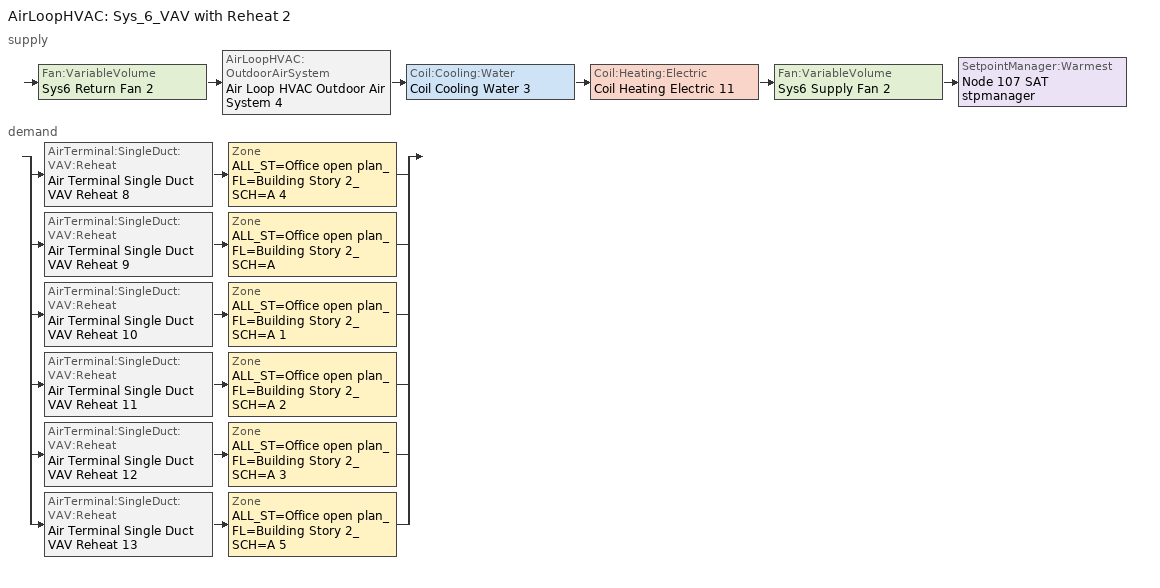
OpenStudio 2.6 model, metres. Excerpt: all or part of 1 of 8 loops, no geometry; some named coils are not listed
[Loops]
AirLoopHVAC 'Sys_6_VAV with Reheat 2'
 supply: Fan:VariableVolume 'Sys6 Return Fan 2' > AirLoopHVAC:OutdoorAirSystem 'Air Loop HVAC Outdoor Air System 4' > Coil:Cooling:Water 'Coil Cooling Water 3' > Coil:Heating:Electric 'Coil Heating Electric 11' > Fan:VariableVolume 'Sys6 Supply Fan 2' > SetpointManager:Warmest 'Node 107 SAT stpmanager'
 demand: split
  | AirTerminal:SingleDuct:VAV:Reheat 'Air Terminal Single Duct VAV Reheat 8' > Zone 'ALL_ST=Office open plan_FL=Building Story 2_SCH=A 4'
  | AirTerminal:SingleDuct:VAV:Reheat 'Air Terminal Single Duct VAV Reheat 9' > Zone 'ALL_ST=Office open plan_FL=Building Story 2_SCH=A'
  | AirTerminal:SingleDuct:VAV:Reheat 'Air Terminal Single Duct VAV Reheat 10' > Zone 'ALL_ST=Office open plan_FL=Building Story 2_SCH=A 1'
  | AirTerminal:SingleDuct:VAV:Reheat 'Air Terminal Single Duct VAV Reheat 11' > Zone 'ALL_ST=Office open plan_FL=Building Story 2_SCH=A 2'
  | AirTerminal:SingleDuct:VAV:Reheat 'Air Terminal Single Duct VAV Reheat 12' > Zone 'ALL_ST=Office open plan_FL=Building Story 2_SCH=A 3'
  | AirTerminal:SingleDuct:VAV:Reheat 'Air Terminal Single Duct VAV Reheat 13' > Zone 'ALL_ST=Office open plan_FL=Building Story 2_SCH=A 5'
[Sizing:Zone] Zone Cooling Design Supply Air Temperature Input Method=SupplyAirTemperature; Zone Cooling Design Supply Air Temperature {C}=13; Zone Cooling Design Supply Air Temperature Difference {deltaC}=11.11; Zone Heating Design Supply Air Temperature Input Method=SupplyAirTemperature; Zone Heating Design Supply Air Temperature {C}=43; Zone Heating Design Supply Air Temperature Difference {deltaC}=11.11; Zone Cooling Design Supply Air Humidity Ratio {kg-H2O/kg-air}=0.0085; Zone Heating Design Supply Air Humidity Ratio {kg-H2O/kg-air}=0.008; Zone Heating Sizing Factor=1.3; Zone Cooling Sizing Factor=1.1; Cooling Design Air Flow Method=DesignDay; Heating Design Air Flow Method=DesignDay; Account for Dedicated Outdoor Air System=No; Dedicated Outdoor Air System Control Strategy=NeutralSupplyAir; Dedicated Outdoor Air Low Setpoint Temperature for Design {C}=autosize; Dedicated Outdoor Air High Setpoint Temperature for Design {C}=autosize
ALL_ST=Office open plan_FL=Building Story 2_SCH=A; ALL_ST=Office open plan_FL=Building Story 2_SCH=A 1; ALL_ST=Office open plan_FL=Building Story 2_SCH=A 2; ALL_ST=Office open plan_FL=Building Story 2_SCH=A 3; ALL_ST=Office open plan_FL=Building Story 2_SCH=A 4; ALL_ST=Office open plan_FL=Building Story 2_SCH=A 5
[Zone equipment]
ALL_ST=Office open plan_FL=Building Story 2_SCH=A: ALL_ST=Office open plan_FL=Building Story 2_SCH=A erv doas, Air Terminal Single Duct VAV Reheat 9, Zone HVAC Baseboard Convective Electric 10
ALL_ST=Office open plan_FL=Building Story 2_SCH=A 1: ALL_ST=Office open plan_FL=Building Story 2_SCH=A 1 erv doas, Air Terminal Single Duct VAV Reheat 10, Zone HVAC Baseboard Convective Electric 11
ALL_ST=Office open plan_FL=Building Story 2_SCH=A 2: ALL_ST=Office open plan_FL=Building Story 2_SCH=A 2 erv doas, Air Terminal Single Duct VAV Reheat 11, Zone HVAC Baseboard Convective Electric 12
ALL_ST=Office open plan_FL=Building Story 2_SCH=A 3: ALL_ST=Office open plan_FL=Building Story 2_SCH=A 3 erv doas, Air Terminal Single Duct VAV Reheat 12, Zone HVAC Baseboard Convective Electric 13
ALL_ST=Office open plan_FL=Building Story 2_SCH=A 4: ALL_ST=Office open plan_FL=Building Story 2_SCH=A 4 erv doas, Air Terminal Single Duct VAV Reheat 8, Zone HVAC Baseboard Convective Electric 9
ALL_ST=Office open plan_FL=Building Story 2_SCH=A 5: ALL_ST=Office open plan_FL=Building Story 2_SCH=A 5 erv doas, Air Terminal Single Duct VAV Reheat 13, Zone HVAC Baseboard Convective Electric 14
[AirLoopHVAC]
Sys_6_VAV with Reheat 2: Availability Schedule=Sys_6_VAV with Reheat 2 Occ Sch; Design Supply Air Flow Rate {m3/s}=AutoSize
[Sizing:System]
Sys_6_VAV with Reheat 2: Type of Load to Size On=Sensible; Design Outdoor Air Flow Rate {m3/s}=Autosize; Minimum System Air Flow Ratio=0.3; Preheat Design Temperature {C}=7; Preheat Design Humidity Ratio {kg-H2O/kg-Air}=0.008; Precool Design Temperature {C}=12.8; Precool Design Humidity Ratio {kg-H2O/kg-Air}=0.008; Central Cooling Design Supply Air Temperature {C}=13; Central Heating Design Supply Air Temperature {C}=13.1; Sizing Option=NonCoincident; 100% Outdoor Air in Cooling=No; 100% Outdoor Air in Heating=No; Central Cooling Design Supply Air Humidity Ratio {kg-H2O/kg-Air}=0.0085; Central Heating Design Supply Air Humidity Ratio {kg-H2O/kg-Air}=0.008; Cooling Design Air Flow Method=DesignDay; Cooling Design Air Flow Rate {m3/s}=0; Heating Design Air Flow Method=DesignDay; Heating Design Air Flow Rate {m3/s}=0; System Outdoor Air Method=ZoneSum; Zone Maximum Outdoor Air Fraction=1; Cooling Supply Air Flow Rate Per Floor Area {m3/s-m2}=0.00996765; Cooling Fraction of Autosized Cooling Supply Air Flow Rate=1; Cooling Supply Air Flow Rate Per Unit Cooling Capacity {m3/s-W}=3.94755e-05; Heating Supply Air Flow Rate Per Floor Area {m3/s-m2}=0.00996765; Heating Fraction of Autosized Heating Supply Air Flow Rate=1; Heating Fraction of Autosized Cooling Supply Air Flow Rate=1; Heating Supply Air Flow Rate Per Unit Heating Capacity {m3/s-W}=3.15882e-05; Cooling Design Capacity Method=CoolingDesignCapacity; Cooling Design Capacity {W}=autosize; Cooling Design Capacity Per Floor Area {W/m2}=234.7; Fraction of Autosized Cooling Design Capacity=1; Heating Design Capacity Method=HeatingDesignCapacity; Heating Design Capacity {W}=autosize; Heating Design Capacity Per Floor Area {W/m2}=157; Fraction of Autosized Heating Design Capacity=1; Central Cooling Capacity Control Method=OnOff
[Coil:Heating:Electric] Availability Schedule=Always On Discrete
Coil Heating Electric 11; Coil Heating Electric 12; Coil Heating Electric 13; Coil Heating Electric 14; Coil Heating Electric 15; Coil Heating Electric 16; Coil Heating Electric 17
[Controller:OutdoorAir]
Controller Outdoor Air 4: Minimum Outdoor Air Flow Rate {m3/s}=0; Maximum Outdoor Air Flow Rate {m3/s}=0; Economizer Control Type=DifferentialEnthalpy; Economizer Control Action Type=ModulateFlow; Lockout Type=NoLockout; Minimum Limit Type=FixedMinimum; Minimum Outdoor Air Schedule=Sys_6_VAV with Reheat 2 Occ Sch; Controller Mechanical Ventilation=Controller Mechanical Ventilation 4; High Humidity Control=No; Heat Recovery Bypass Control Type=BypassWhenOAFlowGreaterThanMinimum
[Controller:MechanicalVentilation]
Controller Mechanical Ventilation 4: Availability Schedule=Always On Discrete; System Outdoor Air Method=ZoneSum
[AirLoopHVAC:OutdoorAirSystem]
Air Loop HVAC Outdoor Air System 4: Controller=Controller Outdoor Air 4
[ZoneHVAC:Baseboard:Convective:Electric] Availability Schedule=Always On Discrete; Nominal Capacity {W}=autosize; Efficiency=1
Zone HVAC Baseboard Convective Electric 9; Zone HVAC Baseboard Convective Electric 10; Zone HVAC Baseboard Convective Electric 11; Zone HVAC Baseboard Convective Electric 12; Zone HVAC Baseboard Convective Electric 13; Zone HVAC Baseboard Convective Electric 14
[Fan:VariableVolume] Availability Schedule=Always On Discrete; Maximum Flow Rate {m3/s}=Autosize; Fan Power Minimum Flow Rate Input Method=Fraction; Fan Power Minimum Flow Fraction=0.22; Fan Power Minimum Air Flow Rate {m3/s}=0; Motor In Airstream Fraction=1; Fan Power Coefficient 1=-0.3477; Fan Power Coefficient 2=4.0976; Fan Power Coefficient 3=-5.0024; Fan Power Coefficient 4=2.268; Fan Power Coefficient 5=0
Name | Fan Efficiency | Pressure Rise {Pa} | Motor Efficiency
Sys6 Supply Fan 2 | 0.549965 | 1000 | 0.8461
Sys6 Return Fan 2 | 0.299975 | 250 | 0.4615
[AirTerminal:SingleDuct:VAV:Reheat] Availability Schedule=Always On Discrete; Maximum Air Flow Rate {m3/s}=AutoSize; Zone Minimum Air Flow Input Method=Constant; Constant Minimum Air Flow Fraction=0.05; Maximum Hot Water or Steam Flow Rate {m3/s}=AutoSize; Minimum Hot Water or Steam Flow Rate {m3/s}=0; Convergence Tolerance=0.001; Damper Heating Action=Normal; Maximum Flow per Zone Floor Area During Reheat {m3/s-m2}=AutoSize; Maximum Flow Fraction During Reheat=0.5; Maximum Reheat Air Temperature {C}=43; Control For Outdoor Air=No
Name | Fixed Minimum Air Flow Rate {m3/s} | Reheat Coil
Air Terminal Single Duct VAV Reheat 8 | 4.99224 | Coil Heating Electric 12
Air Terminal Single Duct VAV Reheat 9 | 0.0724055 | Coil Heating Electric 13
Air Terminal Single Duct VAV Reheat 10 | 0.626839 | Coil Heating Electric 14
Air Terminal Single Duct VAV Reheat 11 | 0.40395 | Coil Heating Electric 15
Air Terminal Single Duct VAV Reheat 12 | 0.626826 | Coil Heating Electric 16
Air Terminal Single Duct VAV Reheat 13 | 0.40395 | Coil Heating Electric 17
[HeatExchanger:AirToAir:SensibleAndLatent] Availability Schedule=Always On Discrete; Nominal Supply Air Flow Rate {m3/s}=autosize; Sensible Effectiveness at 100% Heating Air Flow=0.76; Latent Effectiveness at 100% Heating Air Flow=0.75; Sensible Effectiveness at 75% Heating Air Flow=0.81; Latent Effectiveness at 75% Heating Air Flow=0.75; Sensible Effectiveness at 100% Cooling Air Flow=0.76; Latent Effectiveness at 100% Cooling Air Flow=0.75; Sensible Effectiveness at 75% Cooling Air Flow=0.81; Latent Effectiveness at 75% Cooling Air Flow=0.75; Supply Air Outlet Temperature Control=No; Heat Exchanger Type=Rotary; Frost Control Type=ExhaustAirRecirculation; Threshold Temperature {C}=-23.3; Initial Defrost Time Fraction=0.167; Rate of Defrost Time Fraction Increase {1/K}=0.012; Economizer Lockout=No
Name | Nominal Electric Power {W}
ALL_ST=Office open plan_FL=Building Story 2_SCH=A 4 erv hx | 805.143
ALL_ST=Office open plan_FL=Building Story 2_SCH=A erv hx | 60.9523
ALL_ST=Office open plan_FL=Building Story 2_SCH=A 1 erv hx | 144.818
ALL_ST=Office open plan_FL=Building Story 2_SCH=A 2 erv hx; ALL_ST=Office open plan_FL=Building Story 2_SCH=A 5 erv hx | 111.103
ALL_ST=Office open plan_FL=Building Story 2_SCH=A 3 erv hx | 144.816
[ZoneHVAC:EnergyRecoveryVentilator:Controller] Temperature High Limit {C}=19; Temperature Low Limit {C}=13; Exhaust Air Temperature Limit=NoExhaustAirTemperatureLimit; Exhaust Air Enthalpy Limit=NoExhaustAirEnthalpyLimit; Time of Day Economizer Flow Control Schedule=Always Off Discrete; High Humidity Control Flag=No; High Humidity Outdoor Air Flow Ratio=1; Control High Indoor Humidity Based on Outdoor Humidity Ratio=Yes
Name | Electronic Enthalpy Limit Curve
ALL_ST=Office open plan_FL=Building Story 2_SCH=A 4 erv contr | Curve Cubic 8
ALL_ST=Office open plan_FL=Building Story 2_SCH=A erv contr | Curve Cubic 9
ALL_ST=Office open plan_FL=Building Story 2_SCH=A 1 erv contr | Curve Cubic 10
ALL_ST=Office open plan_FL=Building Story 2_SCH=A 2 erv contr | Curve Cubic 11
ALL_ST=Office open plan_FL=Building Story 2_SCH=A 3 erv contr | Curve Cubic 12
ALL_ST=Office open plan_FL=Building Story 2_SCH=A 5 erv contr | Curve Cubic 13
[Fan:OnOff] Availability Schedule=Always On Discrete; Fan Efficiency=0.75; Pressure Rise {Pa}=200; Maximum Flow Rate {m3/s}=autosize; Motor Efficiency=0.9; Motor In Airstream Fraction=1
Name | Fan Power Ratio Function of Speed Ratio Curve | Fan Efficiency Ratio Function of Speed Ratio Curve
ALL_ST=Office open plan_FL=Building Story 2_SCH=A 4 erv sup fan | Fan On Off Power Curve 14 | Fan On Off Efficiency Curve 14
ALL_ST=Office open plan_FL=Building Story 2_SCH=A 4 erv exh fan | Fan On Off Power Curve 15 | Fan On Off Efficiency Curve 15
ALL_ST=Office open plan_FL=Building Story 2_SCH=A erv sup fan | Fan On Off Power Curve 16 | Fan On Off Efficiency Curve 16
ALL_ST=Office open plan_FL=Building Story 2_SCH=A erv exh fan | Fan On Off Power Curve 17 | Fan On Off Efficiency Curve 17
ALL_ST=Office open plan_FL=Building Story 2_SCH=A 1 erv sup fan | Fan On Off Power Curve 18 | Fan On Off Efficiency Curve 18
ALL_ST=Office open plan_FL=Building Story 2_SCH=A 1 erv exh fan | Fan On Off Power Curve 19 | Fan On Off Efficiency Curve 19
ALL_ST=Office open plan_FL=Building Story 2_SCH=A 2 erv sup fan | Fan On Off Power Curve 20 | Fan On Off Efficiency Curve 20
ALL_ST=Office open plan_FL=Building Story 2_SCH=A 2 erv exh fan | Fan On Off Power Curve 21 | Fan On Off Efficiency Curve 21
ALL_ST=Office open plan_FL=Building Story 2_SCH=A 3 erv sup fan | Fan On Off Power Curve 22 | Fan On Off Efficiency Curve 22
ALL_ST=Office open plan_FL=Building Story 2_SCH=A 3 erv exh fan | Fan On Off Power Curve 23 | Fan On Off Efficiency Curve 23
ALL_ST=Office open plan_FL=Building Story 2_SCH=A 5 erv sup fan | Fan On Off Power Curve 24 | Fan On Off Efficiency Curve 24
ALL_ST=Office open plan_FL=Building Story 2_SCH=A 5 erv exh fan | Fan On Off Power Curve 25 | Fan On Off Efficiency Curve 25
[ZoneHVAC:EnergyRecoveryVentilator] Availability Schedule=Sys_6_VAV with Reheat 2 Occ Sch; Supply Air Flow Rate {m3/s}=autosize; Exhaust Air Flow Rate {m3/s}=autosize; Ventilation Rate per Unit Floor Area {m3/s-m2}=0.00042164; Ventilation Rate per Occupant {m3/s-person}=0
Name | Heat Exchanger | Supply Air Fan | Exhaust Air Fan | Controller
ALL_ST=Office open plan_FL=Building Story 2_SCH=A 4 erv doas | ALL_ST=Office open plan_FL=Building Story 2_SCH=A 4 erv hx | ALL_ST=Office open plan_FL=Building Story 2_SCH=A 4 erv sup fan | ALL_ST=Office open plan_FL=Building Story 2_SCH=A 4 erv exh fan | ALL_ST=Office open plan_FL=Building Story 2_SCH=A 4 erv contr
ALL_ST=Office open plan_FL=Building Story 2_SCH=A erv doas | ALL_ST=Office open plan_FL=Building Story 2_SCH=A erv hx | ALL_ST=Office open plan_FL=Building Story 2_SCH=A erv sup fan | ALL_ST=Office open plan_FL=Building Story 2_SCH=A erv exh fan | ALL_ST=Office open plan_FL=Building Story 2_SCH=A erv contr
ALL_ST=Office open plan_FL=Building Story 2_SCH=A 1 erv doas | ALL_ST=Office open plan_FL=Building Story 2_SCH=A 1 erv hx | ALL_ST=Office open plan_FL=Building Story 2_SCH=A 1 erv sup fan | ALL_ST=Office open plan_FL=Building Story 2_SCH=A 1 erv exh fan | ALL_ST=Office open plan_FL=Building Story 2_SCH=A 1 erv contr
ALL_ST=Office open plan_FL=Building Story 2_SCH=A 2 erv doas | ALL_ST=Office open plan_FL=Building Story 2_SCH=A 2 erv hx | ALL_ST=Office open plan_FL=Building Story 2_SCH=A 2 erv sup fan | ALL_ST=Office open plan_FL=Building Story 2_SCH=A 2 erv exh fan | ALL_ST=Office open plan_FL=Building Story 2_SCH=A 2 erv contr
ALL_ST=Office open plan_FL=Building Story 2_SCH=A 3 erv doas | ALL_ST=Office open plan_FL=Building Story 2_SCH=A 3 erv hx | ALL_ST=Office open plan_FL=Building Story 2_SCH=A 3 erv sup fan | ALL_ST=Office open plan_FL=Building Story 2_SCH=A 3 erv exh fan | ALL_ST=Office open plan_FL=Building Story 2_SCH=A 3 erv contr
ALL_ST=Office open plan_FL=Building Story 2_SCH=A 5 erv doas | ALL_ST=Office open plan_FL=Building Story 2_SCH=A 5 erv hx | ALL_ST=Office open plan_FL=Building Story 2_SCH=A 5 erv sup fan | ALL_ST=Office open plan_FL=Building Story 2_SCH=A 5 erv exh fan | ALL_ST=Office open plan_FL=Building Story 2_SCH=A 5 erv contr
[SetpointManager:Warmest]
Node 107 SAT stpmanager: Control Variable=Temperature; Minimum Setpoint Temperature {C}=12; Maximum Setpoint Temperature {C}=35; Strategy=MaximumTemperature
[Schedule:Ruleset]
Sys_6_VAV with Reheat 2 Occ Sch: Default Day Schedule=Sys_6_VAV with Reheat 2 Occ Sch Default; Summer Design Day Schedule=Sys_6_VAV with Reheat 2 Occ Sch Summer Design Day; Winter Design Day Schedule=Sys_6_VAV with Reheat 2 Occ Sch Winter Design Day
[Schedule:Day]
Sys_6_VAV with Reheat 2 Occ Sch Default; Sys_6_VAV with Reheat 2 Occ Sch Winter Design Day; Sys_6_VAV with Reheat 2 Occ Sch Summer Design Day: 24, 0, 1
Sys_6_VAV with Reheat 2 Occ Sch Monday; Sys_6_VAV with Reheat 2 Occ Sch Tuesday; Sys_6_VAV with Reheat 2 Occ Sch Wednesday; Sys_6_VAV with Reheat 2 Occ Sch Thursday; Sys_6_VAV with Reheat 2 Occ Sch Friday: 8, 0, 0, 19, 0, 1, 24, 0, 0
Sys_6_VAV with Reheat 2 Occ Sch Saturday; Sys_6_VAV with Reheat 2 Occ Sch Sunday: 24, 0, 0
[Schedule:Rule] Schedule Ruleset=Sys_6_VAV with Reheat 2 Occ Sch; Date Specification Type=DateRange; Start Month=1; Start Day=1; End Month=12
Sys_6_VAV with Reheat 2 Occ Sch Monday Rule: Rule Order=6; Day Schedule=Sys_6_VAV with Reheat 2 Occ Sch Monday; Apply Monday=Yes; End Day=25
Sys_6_VAV with Reheat 2 Occ Sch Tuesday Rule: Rule Order=5; Day Schedule=Sys_6_VAV with Reheat 2 Occ Sch Tuesday; End Day=26; Apply Tuesday=Yes
Sys_6_VAV with Reheat 2 Occ Sch Wednesday Rule: Rule Order=4; Day Schedule=Sys_6_VAV with Reheat 2 Occ Sch Wednesday; End Day=27; Apply Wednesday=Yes
Sys_6_VAV with Reheat 2 Occ Sch Thursday Rule: Rule Order=3; Day Schedule=Sys_6_VAV with Reheat 2 Occ Sch Thursday; End Day=28; Apply Thursday=Yes
Sys_6_VAV with Reheat 2 Occ Sch Friday Rule: Rule Order=2; Day Schedule=Sys_6_VAV with Reheat 2 Occ Sch Friday; End Day=29; Apply Friday=Yes
Sys_6_VAV with Reheat 2 Occ Sch Saturday Rule: Rule Order=1; Day Schedule=Sys_6_VAV with Reheat 2 Occ Sch Saturday; End Day=30; Apply Saturday=Yes
Sys_6_VAV with Reheat 2 Occ Sch Sunday Rule: Rule Order=0; Day Schedule=Sys_6_VAV with Reheat 2 Occ Sch Sunday; End Day=31; Apply Sunday=Yes
[Schedule:Constant]
Name | Value
Always On Discrete | 1
Always Off Discrete | 0
[Curve:Cubic]
Name | Coefficient1 Constant | Coefficient2 x | Coefficient3 x**2 | Coefficient4 x**3 | Minimum Value of x | Maximum Value of x
Fan On Off Efficiency Curve 14; Fan On Off Efficiency Curve 15; Fan On Off Efficiency Curve 16; Fan On Off Efficiency Curve 17; Fan On Off Efficiency Curve 18; Fan On Off Efficiency Curve 19; Fan On Off Efficiency Curve 20; Fan On Off Efficiency Curve 21; Fan On Off Efficiency Curve 22; Fan On Off Efficiency Curve 23; Fan On Off Efficiency Curve 24; Fan On Off Efficiency Curve 25 | 1 | 0 | 0 | 0 | 0 | 1
Curve Cubic 8; Curve Cubic 9; Curve Cubic 10; Curve Cubic 11; Curve Cubic 12; Curve Cubic 13 | 0.013427 | -0.00047892 | 5.3352e-05 | -1.8103e-06 | 16.6 | 29.13
[Curve:Exponent] Coefficient1 Constant=1; Coefficient2 Constant=0; Coefficient3 Constant=0; Minimum Value of x=0; Maximum Value of x=1
Fan On Off Power Curve 14; Fan On Off Power Curve 15; Fan On Off Power Curve 16; Fan On Off Power Curve 17; Fan On Off Power Curve 18; Fan On Off Power Curve 19; Fan On Off Power Curve 20; Fan On Off Power Curve 21; Fan On Off Power Curve 22; Fan On Off Power Curve 23; Fan On Off Power Curve 24; Fan On Off Power Curve 25
